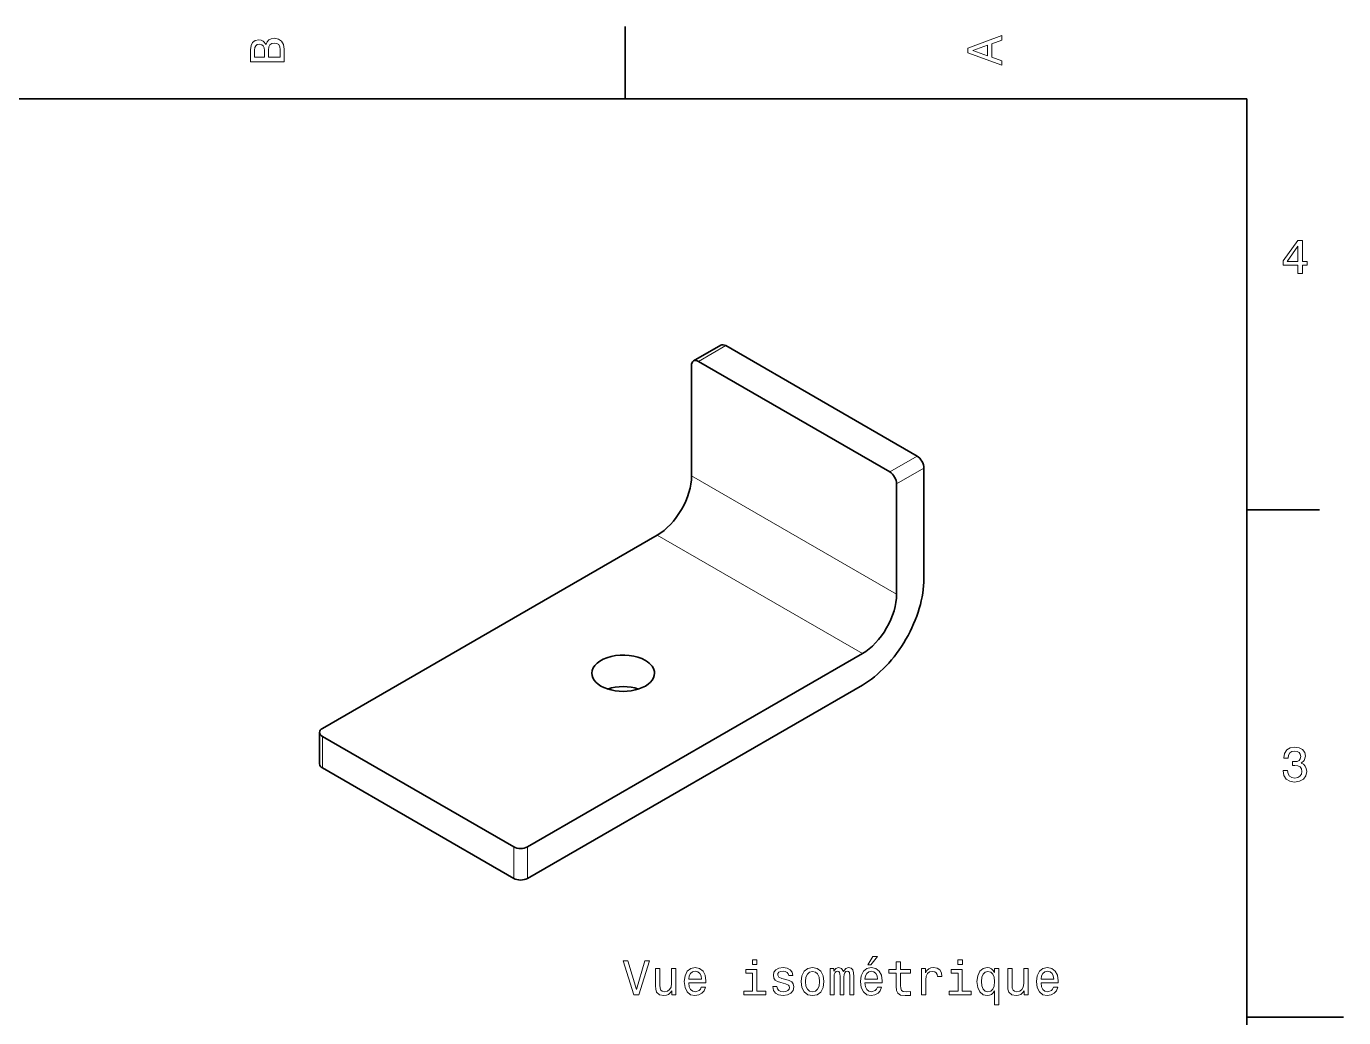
# Model space of a CAD drawing. Extents: x 0 to 297, y 0 to 210.
# Drawn here: x 160.8 to 297, y 105 to 207.5 of the extents above; entities that cross this region are included whole.
import ezdxf

# ---------------------------------------------------------------- set-up
doc = ezdxf.new("R2010")
doc.units = 0

msp = doc.modelspace()

# ---------------------------------------------------------------- linework, layer by layer
at = {"color": 7, "lineweight": 35, "ltscale": 0.1875}
for p, q in [((222.699997, 200), (222.699997, 207.5)), ((287, 157.5), (294.5, 157.5))]:
    msp.add_line(p, q, dxfattribs=at)
at = {"color": 7, "lineweight": 35}
for p, q in [((287, 200), (10, 200)), ((287, 10), (287, 200)), ((233.085938, 174.466675), (252.884933, 163.035721)), ((250.056503, 161.402725), (230.257523, 172.833679)), ((226.014877, 154.870758), (191.366638, 134.866592)), ((212.579849, 122.619141), (247.228088, 142.623306)), ((212.579849, 119.353149), (247.228088, 139.357315)), ((191.366638, 134.050095), (211.165634, 122.619141)), ((191.366638, 130.784103), (211.165634, 119.353149))]:
    msp.add_line(p, q, dxfattribs=at)
at = {"color": 7, "lineweight": 35, "ltscale": 0.081649}
msp.add_line((232.585938, 174.516205), (229.757523, 172.883209), dxfattribs=at)
at = {"color": 7, "lineweight": 13, "ltscale": 0.081649}
msp.add_line((233.085938, 174.466675), (230.257523, 172.833679), dxfattribs=at)
at = {"color": 7, "lineweight": 35, "ltscale": 0.285774}
for p, q in [((229.550415, 160.994476), (229.550415, 172.42543)), ((253.592041, 150.38002), (253.592041, 161.810974)), ((250.763611, 148.747025), (250.763611, 160.177979))]:
    msp.add_line(p, q, dxfattribs=at)
at = {"color": 7, "lineweight": 13, "ltscale": 0.08165}
for p, q in [((252.884933, 163.035721), (250.056503, 161.402725)), ((253.592041, 161.810974), (250.763611, 160.177979)), ((191.366638, 130.784103), (191.366638, 134.050095)), ((211.165634, 119.353149), (211.165634, 122.619141)), ((212.579849, 119.353149), (212.579849, 122.619141))]:
    msp.add_line(p, q, dxfattribs=at)
at = {"color": 7, "lineweight": 13}
for p, q in [((250.763611, 148.747025), (229.550415, 160.994476)), ((247.228088, 142.623306), (226.014877, 154.870758))]:
    msp.add_line(p, q, dxfattribs=at)
at = {"color": 7, "lineweight": 35, "ltscale": 0.08165}
msp.add_line((191.073761, 131.192352), (191.073761, 134.458344), dxfattribs=at)
at = {"color": 7, "lineweight": 35, "ltscale": 0.25}
msp.add_line((287, 105), (297, 105), dxfattribs=at)
at = {"color": 7, "lineweight": 13}
for points in [[(185.542007, 205.630417), (185.249496, 205.983429), (185.052811, 206.074219), (184.81073, 206.104477), (184.432495, 206.03891), (184.160156, 205.842224), (183.993729, 205.524506), (183.933212, 205.080704), (183.933212, 203.835022), (187.433212, 203.835022), (187.433212, 205.151306), (187.36261, 205.620331), (187.155838, 205.968307), (186.828018, 206.185165), (186.384216, 206.260818), (186.08667, 206.215424), (185.839554, 206.094391), (185.65799, 205.897705)], [(187.014618, 205.095825), (187.014618, 204.298996), (185.809296, 204.298996), (185.809296, 205.050446), (185.844589, 205.368164), (185.9505, 205.595108), (186.132065, 205.731277), (186.394302, 205.776657), (186.671692, 205.731277), (186.863327, 205.605194), (186.979324, 205.393372)], [(261.633209, 203.466858), (261.633209, 203.930847), (260.604401, 204.298996), (260.604401, 205.695969), (261.633209, 206.064133), (261.633209, 206.538193), (258.128174, 205.257217), (258.128174, 204.742798)], [(185.385666, 204.984879), (185.385666, 204.298996), (184.351807, 204.298996), (184.351807, 205.025223), (184.382065, 205.297562), (184.472839, 205.489197), (184.629181, 205.605194), (184.86116, 205.645538), (185.093155, 205.600143), (185.254532, 205.479111), (185.355408, 205.272339)], [(260.17572, 204.460388), (258.632477, 205), (260.17572, 205.539627)], [(292.277374, 181.916794), (292.731262, 181.916794), (292.731262, 182.784225), (293.23056, 182.784225), (293.23056, 183.187683), (292.731262, 183.187683), (292.731262, 185.341141), (292.272339, 185.341141), (290.739197, 183.228027), (290.739197, 182.784225), (292.277374, 182.784225)], [(291.162842, 183.187683), (292.277374, 184.756134), (292.277374, 183.187683)], [(290.729126, 130.51622), (290.729126, 130.480911), (290.809814, 129.996765), (291.046844, 129.633652), (291.420044, 129.401657), (291.914276, 129.315933), (292.438782, 129.401657), (292.832153, 129.623566), (293.08429, 129.976593), (293.175079, 130.430481), (293.134735, 130.728027), (293.023773, 130.970108), (292.842224, 131.156708), (292.600159, 131.292877), (292.927948, 131.565216), (293.043945, 131.998932), (292.968292, 132.392303), (292.751434, 132.68985), (292.398407, 132.87645), (291.914276, 132.942017), (291.460388, 132.861313), (291.112396, 132.63942), (290.885468, 132.286392), (290.809814, 131.817368), (290.809814, 131.782074), (291.258636, 131.782074), (291.299011, 132.104828), (291.430115, 132.336823), (291.641937, 132.478027), (291.939484, 132.528473), (292.201721, 132.488113), (292.393372, 132.382217), (292.509369, 132.210739), (292.554749, 131.97876), (292.509369, 131.731628), (292.388336, 131.565216), (292.176514, 131.46434), (291.889069, 131.434082), (291.692383, 131.439133), (291.692383, 131.04071), (291.939484, 131.050797), (292.257202, 131.005417), (292.494232, 130.884369), (292.635468, 130.687683), (292.685883, 130.430481), (292.630402, 130.13797), (292.484161, 129.921112), (292.252167, 129.784943), (291.944519, 129.739563), (291.626801, 129.789993), (291.394806, 129.941284), (291.248566, 130.183365), (291.193085, 130.51622)], [(224.728439, 110.832466), (223.850906, 107.851921), (222.948181, 110.832466), (222.46907, 110.832466), (223.598755, 107.327423), (224.103073, 107.327423), (225.207535, 110.832466)], [(236.322815, 110.948463), (235.85379, 110.948463), (235.85379, 110.444138), (236.322815, 110.444138)], [(247.791107, 110.403793), (248.088669, 110.403793), (248.789673, 111.261139), (248.295441, 111.261139)], [(250.726273, 109.56662), (250.726273, 108.209991), (250.756531, 107.771225), (250.897736, 107.468636), (251.180161, 107.292122), (251.659271, 107.231606), (252.183762, 107.256821), (252.183762, 107.640106), (251.800476, 107.60984), (251.452499, 107.650192), (251.2659, 107.776268), (251.185211, 107.988083), (251.170074, 108.285637), (251.170074, 109.56662), (252.183762, 109.56662), (252.183762, 109.944855), (251.170074, 109.944855), (251.170074, 110.736649), (250.726273, 110.736649), (250.726273, 109.944855), (249.959702, 109.944855), (249.959702, 109.56662)], [(257.574982, 110.948463), (257.105957, 110.948463), (257.105957, 110.444138), (257.574982, 110.444138)], [(227.930878, 110.035637), (227.487076, 110.035637), (227.487076, 108.472237), (227.436646, 108.109123), (227.29039, 107.846878), (227.063446, 107.685493), (226.7659, 107.635063), (226.52887, 107.675407), (226.377563, 107.79644), (226.29184, 108.003212), (226.271667, 108.295723), (226.271667, 110.035637), (225.82785, 110.035637), (225.82785, 108.255379), (225.842987, 107.897308), (225.938812, 107.599754), (226.231323, 107.327423), (226.700333, 107.231606), (226.952499, 107.266907), (227.169357, 107.357681), (227.355957, 107.514023), (227.507248, 107.740967), (227.507248, 107.327423), (227.930878, 107.327423)], [(229.267334, 108.552925), (231.042557, 108.552925), (231.047592, 108.759697), (230.966904, 109.339668), (230.74501, 109.773392), (230.391983, 110.035637), (229.922958, 110.131454), (229.46402, 110.030594), (229.110992, 109.748169), (228.884048, 109.289238), (228.80336, 108.684052), (228.879013, 108.063736), (229.105957, 107.60984), (229.453934, 107.327423), (229.907837, 107.231606), (230.301208, 107.297165), (230.623962, 107.468636), (230.860992, 107.740967), (230.997162, 108.10408), (230.558411, 108.10408), (230.467621, 107.902351), (230.336502, 107.751053), (229.963303, 107.63002), (229.675842, 107.685493), (229.458984, 107.862007), (229.317764, 108.149467), (229.267334, 108.537796)], [(229.267334, 108.926125), (229.322815, 109.274109), (229.458984, 109.531311), (229.665756, 109.687653), (229.938095, 109.743126), (230.205383, 109.687653), (230.412155, 109.531311), (230.538239, 109.274109), (230.583618, 108.926125)], [(236.307678, 107.700623), (236.307678, 109.944855), (235.167908, 109.944855), (235.167908, 109.56662), (235.863876, 109.56662), (235.863876, 107.700623), (234.9561, 107.700623), (234.9561, 107.327423), (237.225555, 107.327423), (237.225555, 107.700623)], [(239.313446, 108.905952), (238.884781, 109.006821), (238.567047, 109.12281), (238.461151, 109.35984), (238.491409, 109.526268), (238.597305, 109.647308), (238.768784, 109.722954), (239.0159, 109.753212), (239.25293, 109.722954), (239.439529, 109.632179), (239.560562, 109.49601), (239.610992, 109.314453), (240.044724, 109.314453), (240.044724, 109.324539), (239.96907, 109.652351), (239.762299, 109.909554), (239.439529, 110.070938), (239.0159, 110.131454), (238.587219, 110.070938), (238.274536, 109.90451), (238.07785, 109.657394), (238.017334, 109.344711), (238.062729, 109.042122), (238.203934, 108.830307), (238.435928, 108.679008), (238.773819, 108.573097), (239.268066, 108.452065), (239.570648, 108.325981), (239.651337, 108.225121), (239.68161, 108.073822), (239.636215, 107.887222), (239.515182, 107.74601), (239.318497, 107.655235), (239.056244, 107.624977), (238.77887, 107.655235), (238.577133, 107.761139), (238.440979, 107.93261), (238.385498, 108.16964), (237.956818, 108.16964), (238.02742, 107.766182), (238.234192, 107.473679), (238.562012, 107.297165), (239.0159, 107.231606), (239.48996, 107.297165), (239.837952, 107.473679), (240.049759, 107.756096), (240.125412, 108.124252), (240.069931, 108.441978), (239.913589, 108.658836), (239.656387, 108.800049)], [(240.891983, 108.679008), (240.972672, 108.063736), (241.204651, 107.60984), (241.572815, 107.327423), (242.067047, 107.231606), (242.556244, 107.327423), (242.924408, 107.604797), (243.156387, 108.058693), (243.242126, 108.679008), (243.156387, 109.294281), (242.924408, 109.753212), (242.556244, 110.030594), (242.067047, 110.131454), (241.572815, 110.030594), (241.204651, 109.748169), (240.972672, 109.294281)], [(241.345871, 108.684052), (241.391266, 109.137939), (241.532471, 109.465752), (241.759415, 109.66748), (242.067047, 109.738083), (242.369644, 109.66748), (242.596588, 109.470795), (242.737793, 109.137939), (242.788239, 108.684052), (242.737793, 108.225121), (242.596588, 107.892265), (242.369644, 107.690536), (242.067047, 107.624977), (241.759415, 107.690536), (241.532471, 107.892265), (241.391266, 108.225121)], [(243.882614, 107.327423), (244.291122, 107.327423), (244.291122, 109.137939), (244.31633, 109.410278), (244.391983, 109.606964), (244.50798, 109.722954), (244.659271, 109.768349), (244.780304, 109.727997), (244.860992, 109.627136), (244.901352, 109.455666), (244.916473, 109.228722), (244.916473, 107.327423), (245.299759, 107.327423), (245.299759, 109.137939), (245.324982, 109.405235), (245.40062, 109.601921), (245.521667, 109.722954), (245.672958, 109.768349), (245.793991, 109.727997), (245.874695, 109.627136), (245.925125, 109.228722), (245.925125, 107.327423), (246.333618, 107.327423), (246.333618, 109.198463), (246.308411, 109.586792), (246.227722, 109.884338), (246.06633, 110.065895), (245.804077, 110.131454), (245.496445, 110.030594), (245.259415, 109.738083), (245.072815, 110.025551), (244.760132, 110.131454), (244.472672, 110.030594), (244.275986, 109.748169), (244.275986, 110.035637), (243.882614, 110.035637)], [(247.483475, 108.552925), (249.258698, 108.552925), (249.263733, 108.759697), (249.183044, 109.339668), (248.961151, 109.773392), (248.608124, 110.035637), (248.139099, 110.131454), (247.680161, 110.030594), (247.327133, 109.748169), (247.100189, 109.289238), (247.019501, 108.684052), (247.095154, 108.063736), (247.322098, 107.60984), (247.670074, 107.327423), (248.123962, 107.231606), (248.517334, 107.297165), (248.840103, 107.468636), (249.077133, 107.740967), (249.213303, 108.10408), (248.774536, 108.10408), (248.683762, 107.902351), (248.552643, 107.751053), (248.179443, 107.63002), (247.891983, 107.685493), (247.675125, 107.862007), (247.533905, 108.149467), (247.483475, 108.537796)], [(247.483475, 108.926125), (247.538956, 109.274109), (247.675125, 109.531311), (247.881897, 109.687653), (248.154236, 109.743126), (248.421524, 109.687653), (248.628296, 109.531311), (248.754364, 109.274109), (248.799759, 108.926125)], [(253.333618, 107.327423), (253.77742, 107.327423), (253.77742, 108.875694), (253.822815, 109.248894), (253.958984, 109.516182), (254.180878, 109.677567), (254.478424, 109.73304), (254.700333, 109.697739), (254.86676, 109.596878), (254.967621, 109.425407), (255.00293, 109.19342), (255.451782, 109.19342), (255.391266, 109.601921), (255.224823, 109.894424), (254.947449, 110.070938), (254.569214, 110.131454), (254.312012, 110.09111), (254.090103, 109.99025), (253.893417, 109.818779), (253.737076, 109.586792), (253.737076, 110.035637), (253.333618, 110.035637)], [(257.559845, 107.700623), (257.559845, 109.944855), (256.420074, 109.944855), (256.420074, 109.56662), (257.116028, 109.56662), (257.116028, 107.700623), (256.208252, 107.700623), (256.208252, 107.327423), (258.477722, 107.327423), (258.477722, 107.700623)], [(260.903503, 109.61705), (260.747162, 109.843994), (260.570648, 110.005379), (260.363892, 110.096153), (260.126831, 110.131454), (259.698181, 110.030594), (259.365326, 109.748169), (259.148468, 109.294281), (259.072815, 108.684052), (259.148468, 108.068779), (259.365326, 107.614883), (259.698181, 107.327423), (260.126831, 107.231606), (260.363892, 107.261864), (260.565613, 107.347595), (260.742126, 107.503937), (260.903503, 107.740967), (260.903503, 106.278435), (261.347321, 106.278435), (261.347321, 110.035637), (260.903503, 110.035637)], [(259.526703, 108.684052), (259.572083, 109.132896), (259.713318, 109.460709), (259.92511, 109.662437), (260.202484, 109.73304), (260.494995, 109.662437), (260.716919, 109.465752), (260.848022, 109.137939), (260.898468, 108.684052), (260.848022, 108.225121), (260.716919, 107.897308), (260.494995, 107.69558), (260.202484, 107.63002), (259.92511, 107.69558), (259.713318, 107.897308), (259.572083, 108.230164)], [(264.363159, 110.035637), (263.919342, 110.035637), (263.919342, 108.472237), (263.868927, 108.109123), (263.722656, 107.846878), (263.495728, 107.685493), (263.198181, 107.635063), (262.961151, 107.675407), (262.809845, 107.79644), (262.724121, 108.003212), (262.703918, 108.295723), (262.703918, 110.035637), (262.260132, 110.035637), (262.260132, 108.255379), (262.275269, 107.897308), (262.371094, 107.599754), (262.663574, 107.327423), (263.132599, 107.231606), (263.384766, 107.266907), (263.601624, 107.357681), (263.788239, 107.514023), (263.939514, 107.740967), (263.939514, 107.327423), (264.363159, 107.327423)], [(265.699615, 108.552925), (267.474823, 108.552925), (267.479858, 108.759697), (267.39917, 109.339668), (267.177277, 109.773392), (266.824249, 110.035637), (266.355225, 110.131454), (265.896301, 110.030594), (265.543274, 109.748169), (265.316315, 109.289238), (265.235626, 108.684052), (265.311279, 108.063736), (265.538239, 107.60984), (265.8862, 107.327423), (266.340088, 107.231606), (266.733459, 107.297165), (267.056244, 107.468636), (267.293274, 107.740967), (267.429443, 108.10408), (266.990662, 108.10408), (266.899902, 107.902351), (266.768768, 107.751053), (266.395569, 107.63002), (266.108124, 107.685493), (265.891266, 107.862007), (265.750031, 108.149467), (265.699615, 108.537796)], [(265.699615, 108.926125), (265.755096, 109.274109), (265.891266, 109.531311), (266.098022, 109.687653), (266.370361, 109.743126), (266.637665, 109.687653), (266.844421, 109.531311), (266.97052, 109.274109), (267.0159, 108.926125)]]:
    msp.add_lwpolyline(points, close=True, dxfattribs=at)
at = {"color": 7, "lineweight": 35}
for centre, major_axis, start_param, end_param in [((233.085938, 173.650177), (-0.5, 0.866028), 5.4977871438, 6.2831853072), ((230.257523, 172.017181), (0.5, -0.866028), 3.1415926536, 3.926990817), ((230.257523, 172.017181), (0.5, -0.866028), 2.3561944902, 3.1415926536), ((252.884933, 162.219223), (-0.5, 0.866028), 3.926990817, 5.4977871438), ((226.014877, 158.953232), (2.5, 4.330124), 3.926990817, 5.4977871438), ((250.056503, 160.586227), (0.5, -0.866028), 0.7853981634, 2.3561944902), ((247.228088, 146.70578), (-4.5, -7.794235), 0.7853981634, 2.3561944902), ((247.228088, 146.70578), (-2.5, -4.330124), 0.7853981634, 2.3561944902), ((222.47934, 140.582062), (3.25, 0), 0.7853981634, 3.1415926536), ((222.47934, 140.582062), (3.25, 0), 0, 0.7853981634), ((222.47934, 140.582062), (3.25, 0), 3.1415926536, 6.2831853072), ((222.47934, 137.316071), (-3.25, 0), 4.1970291119, 5.2276100285), ((192.073761, 134.458344), (1, 0), 2.3561944902, 3.1415926536), ((192.073761, 134.458344), (1, 0), 3.1415926536, 3.926990817), ((192.073761, 131.192352), (1, 0), 3.1415926536, 3.926990817), ((211.872742, 123.02739), (1, 0), 3.926990817, 5.4977871438), ((211.872742, 119.761398), (1, 0), 3.926990817, 5.4977871438)]:
    msp.add_ellipse(centre, major_axis=major_axis, ratio=0.57735, start_param=start_param, end_param=end_param, dxfattribs=at)

doc.saveas('drawing.dxf')
